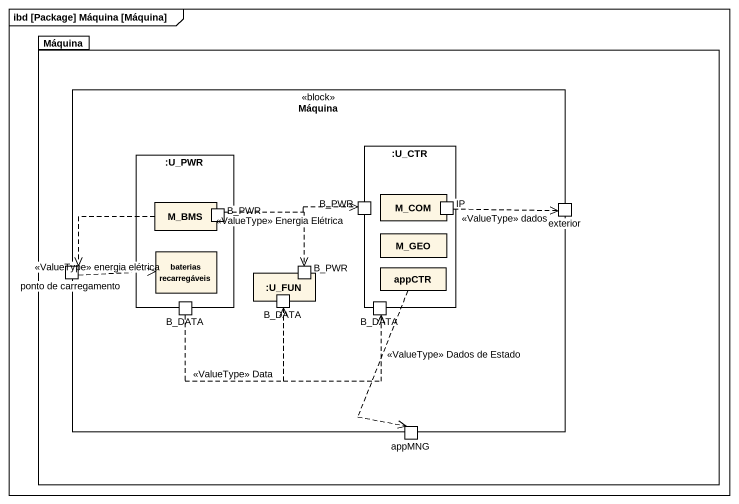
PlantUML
@startuml
mainframe ibd [Package] Máquina [Máquina]
package Máquina {
  rectangle "Máquina" as Máquina_2 <<block>> {
    rectangle ":U_PWR" as U_PWR {
      rectangle M_BMS {
        port "B_PWR" as B_PWR_2
      }
      rectangle "baterias recarregáveis" as baterias_recarregáveis
      port B_DATA
    }
    rectangle ":U_CTR" as U_CTR {
      port B_PWR
      rectangle M_COM {
        port IP
      }
      rectangle M_GEO
      rectangle appCTR
      port "B_DATA" as B_DATA_3
    }
    port exterior
    port "ponto de carregamento" as ponto_de_carregamento
    rectangle ":U_FUN" as U_FUN {
      port "B_PWR" as B_PWR_3
      port "B_DATA" as B_DATA_2
    }
    port appMNG
  }
}
M_BMS .left.> ponto_de_carregamento
IP .right.> exterior : <<ValueType>> dados
B_PWR_2 .right.> B_PWR : <<ValueType>> Energia Elétrica
B_PWR_2 ..> B_PWR_3
ponto_de_carregamento .right.> baterias_recarregáveis : <<ValueType>> energia elétrica
appCTR ..> appMNG : <<ValueType>> Dados de Estado
B_DATA .right.> B_DATA_2 : <<ValueType>> Data
B_DATA_2 .right.> B_DATA_3
@enduml
